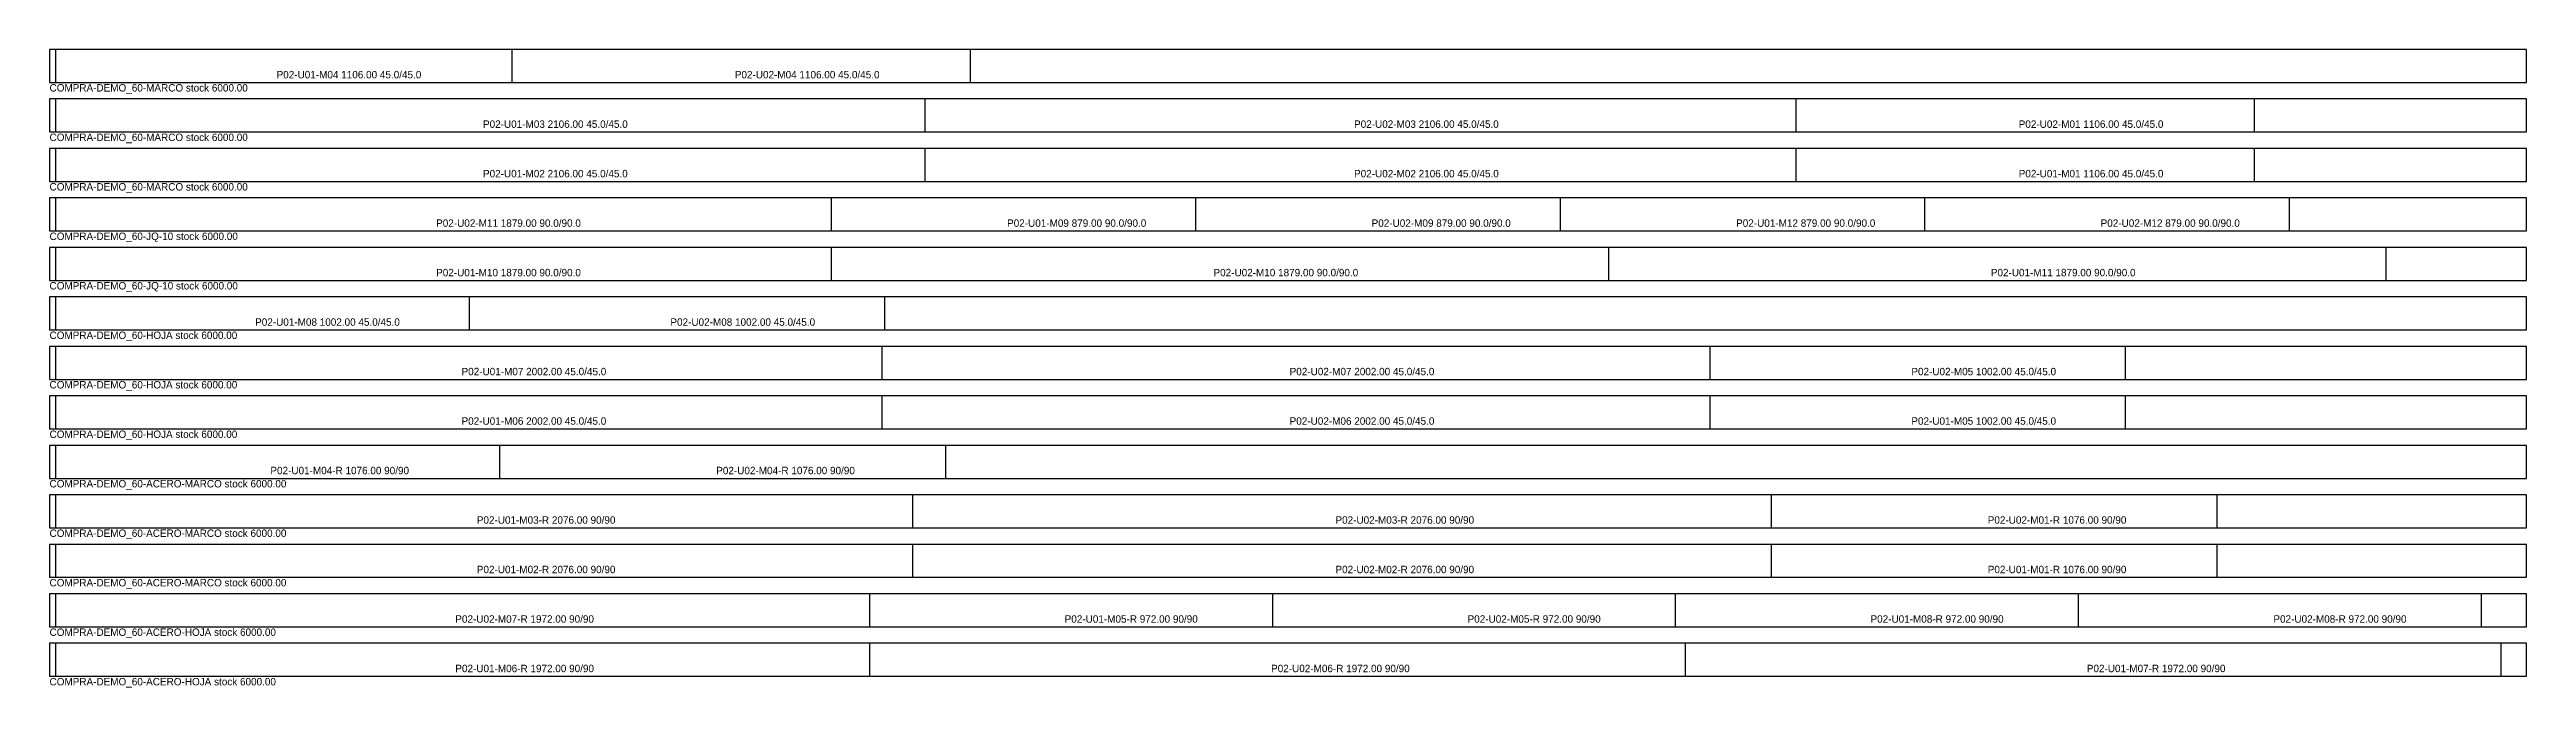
# Model space of a CAD drawing. Header units: millimetres. Extents: x 0 to 6000, y -27 to 1520.
import ezdxf

# ---------------------------------------------------------------- set-up
doc = ezdxf.new("R2010")
doc.units = ezdxf.units.MM
for name, color, linetype in [('LABEL', 3, 'CONTINUOUS'), ('MARK', 5, 'CONTINUOUS'), ('OUTLINE', 7, 'CONTINUOUS')]:
    doc.layers.add(name, color=color, linetype=linetype)

msp = doc.modelspace()

# ---------------------------------------------------------------- linework, layer by layer
at = {"layer": 'MARK'}
for p, q in [((15, 1440), (15, 1520)), ((1121, 1440), (1121, 1520)), ((2231, 1440), (2231, 1520)), ((15, 1320), (15, 1400)), ((2121, 1320), (2121, 1400)), ((4231, 1320), (4231, 1400)), ((5341, 1320), (5341, 1400)), ((15, 1200), (15, 1280)), ((2121, 1200), (2121, 1280)), ((4231, 1200), (4231, 1280)), ((5341, 1200), (5341, 1280)), ((15, 1080), (15, 1160)), ((1894, 1080), (1894, 1160)), ((2777, 1080), (2777, 1160)), ((3660, 1080), (3660, 1160)), ((4543, 1080), (4543, 1160)), ((5426, 1080), (5426, 1160)), ((15, 960), (15, 1040)), ((1894, 960), (1894, 1040)), ((3777, 960), (3777, 1040)), ((5660, 960), (5660, 1040)), ((15, 840), (15, 920)), ((1017, 840), (1017, 920)), ((2023, 840), (2023, 920)), ((15, 720), (15, 800)), ((2017, 720), (2017, 800)), ((4023, 720), (4023, 800)), ((5029, 720), (5029, 800)), ((15, 600), (15, 680)), ((2017, 600), (2017, 680)), ((4023, 600), (4023, 680)), ((5029, 600), (5029, 680)), ((15, 480), (15, 560)), ((1091, 480), (1091, 560)), ((2171, 480), (2171, 560)), ((15, 360), (15, 440)), ((2091, 360), (2091, 440)), ((4171, 360), (4171, 440)), ((5251, 360), (5251, 440)), ((15, 240), (15, 320)), ((2091, 240), (2091, 320)), ((4171, 240), (4171, 320)), ((5251, 240), (5251, 320)), ((15, 120), (15, 200)), ((1987, 120), (1987, 200)), ((2963, 120), (2963, 200)), ((3939, 120), (3939, 200)), ((4915, 120), (4915, 200)), ((5891, 120), (5891, 200)), ((15, 0), (15, 80)), ((1987, 0), (1987, 80)), ((3963, 0), (3963, 80)), ((5939, 0), (5939, 80))]:
    msp.add_line(p, q, dxfattribs=at)
at = {"layer": 'OUTLINE'}
for points in [[(0, 1440), (6000, 1440), (6000, 1520), (0, 1520)], [(0, 1320), (6000, 1320), (6000, 1400), (0, 1400)], [(0, 1200), (6000, 1200), (6000, 1280), (0, 1280)], [(0, 1080), (6000, 1080), (6000, 1160), (0, 1160)], [(0, 960), (6000, 960), (6000, 1040), (0, 1040)], [(0, 840), (6000, 840), (6000, 920), (0, 920)], [(0, 720), (6000, 720), (6000, 800), (0, 800)], [(0, 600), (6000, 600), (6000, 680), (0, 680)], [(0, 480), (6000, 480), (6000, 560), (0, 560)], [(0, 360), (6000, 360), (6000, 440), (0, 440)], [(0, 240), (6000, 240), (6000, 320), (0, 320)], [(0, 120), (6000, 120), (6000, 200), (0, 200)], [(0, 0), (6000, 0), (6000, 80), (0, 80)]]:
    msp.add_lwpolyline(points, close=True, dxfattribs=at)

# ---------------------------------------------------------------- texts
at = {"layer": 'LABEL'}
for s, p in [('P02-U01-M04 1106.00 45.0/45.0', (550, 1450)), ('P02-U02-M04 1106.00 45.0/45.0', (1660, 1450)), ('COMPRA-DEMO_60-MARCO stock 6000.00', (0, 1418)), ('P02-U01-M03 2106.00 45.0/45.0', (1050, 1330)), ('P02-U02-M03 2106.00 45.0/45.0', (3160, 1330)), ('P02-U02-M01 1106.00 45.0/45.0', (4770, 1330)), ('COMPRA-DEMO_60-MARCO stock 6000.00', (0, 1298)), ('P02-U01-M02 2106.00 45.0/45.0', (1050, 1210)), ('P02-U02-M02 2106.00 45.0/45.0', (3160, 1210)), ('P02-U01-M01 1106.00 45.0/45.0', (4770, 1210)), ('COMPRA-DEMO_60-MARCO stock 6000.00', (0, 1178)), ('P02-U02-M11 1879.00 90.0/90.0', (936.5, 1090)), ('P02-U01-M09 879.00 90.0/90.0', (2319.5, 1090)), ('P02-U02-M09 879.00 90.0/90.0', (3202.5, 1090)), ('P02-U01-M12 879.00 90.0/90.0', (4085.5, 1090)), ('P02-U02-M12 879.00 90.0/90.0', (4968.5, 1090)), ('COMPRA-DEMO_60-JQ-10 stock 6000.00', (0, 1058)), ('P02-U01-M10 1879.00 90.0/90.0', (936.5, 970)), ('P02-U02-M10 1879.00 90.0/90.0', (2819.5, 970)), ('P02-U01-M11 1879.00 90.0/90.0', (4702.5, 970)), ('COMPRA-DEMO_60-JQ-10 stock 6000.00', (0, 938)), ('P02-U01-M08 1002.00 45.0/45.0', (498, 850)), ('P02-U02-M08 1002.00 45.0/45.0', (1504, 850)), ('COMPRA-DEMO_60-HOJA stock 6000.00', (0, 818)), ('P02-U01-M07 2002.00 45.0/45.0', (998, 730)), ('P02-U02-M07 2002.00 45.0/45.0', (3004, 730)), ('P02-U02-M05 1002.00 45.0/45.0', (4510, 730)), ('COMPRA-DEMO_60-HOJA stock 6000.00', (0, 698)), ('P02-U01-M06 2002.00 45.0/45.0', (998, 610)), ('P02-U02-M06 2002.00 45.0/45.0', (3004, 610)), ('P02-U01-M05 1002.00 45.0/45.0', (4510, 610)), ('COMPRA-DEMO_60-HOJA stock 6000.00', (0, 578)), ('P02-U01-M04-R 1076.00 90/90', (535, 490)), ('P02-U02-M04-R 1076.00 90/90', (1615, 490)), ('COMPRA-DEMO_60-ACERO-MARCO stock 6000.00', (0, 458)), ('P02-U01-M03-R 2076.00 90/90', (1035, 370)), ('P02-U02-M03-R 2076.00 90/90', (3115, 370)), ('P02-U02-M01-R 1076.00 90/90', (4695, 370)), ('COMPRA-DEMO_60-ACERO-MARCO stock 6000.00', (0, 338)), ('P02-U01-M02-R 2076.00 90/90', (1035, 250)), ('P02-U02-M02-R 2076.00 90/90', (3115, 250)), ('P02-U01-M01-R 1076.00 90/90', (4695, 250)), ('COMPRA-DEMO_60-ACERO-MARCO stock 6000.00', (0, 218)), ('P02-U02-M07-R 1972.00 90/90', (983, 130)), ('P02-U01-M05-R 972.00 90/90', (2459, 130)), ('P02-U02-M05-R 972.00 90/90', (3435, 130)), ('P02-U01-M08-R 972.00 90/90', (4411, 130)), ('P02-U02-M08-R 972.00 90/90', (5387, 130)), ('COMPRA-DEMO_60-ACERO-HOJA stock 6000.00', (0, 98)), ('P02-U01-M06-R 1972.00 90/90', (983, 10)), ('P02-U02-M06-R 1972.00 90/90', (2959, 10)), ('P02-U01-M07-R 1972.00 90/90', (4935, 10)), ('COMPRA-DEMO_60-ACERO-HOJA stock 6000.00', (0, -22))]:
    msp.add_text(s, height=18, dxfattribs=at).set_placement(p)

doc.saveas('drawing.dxf')
